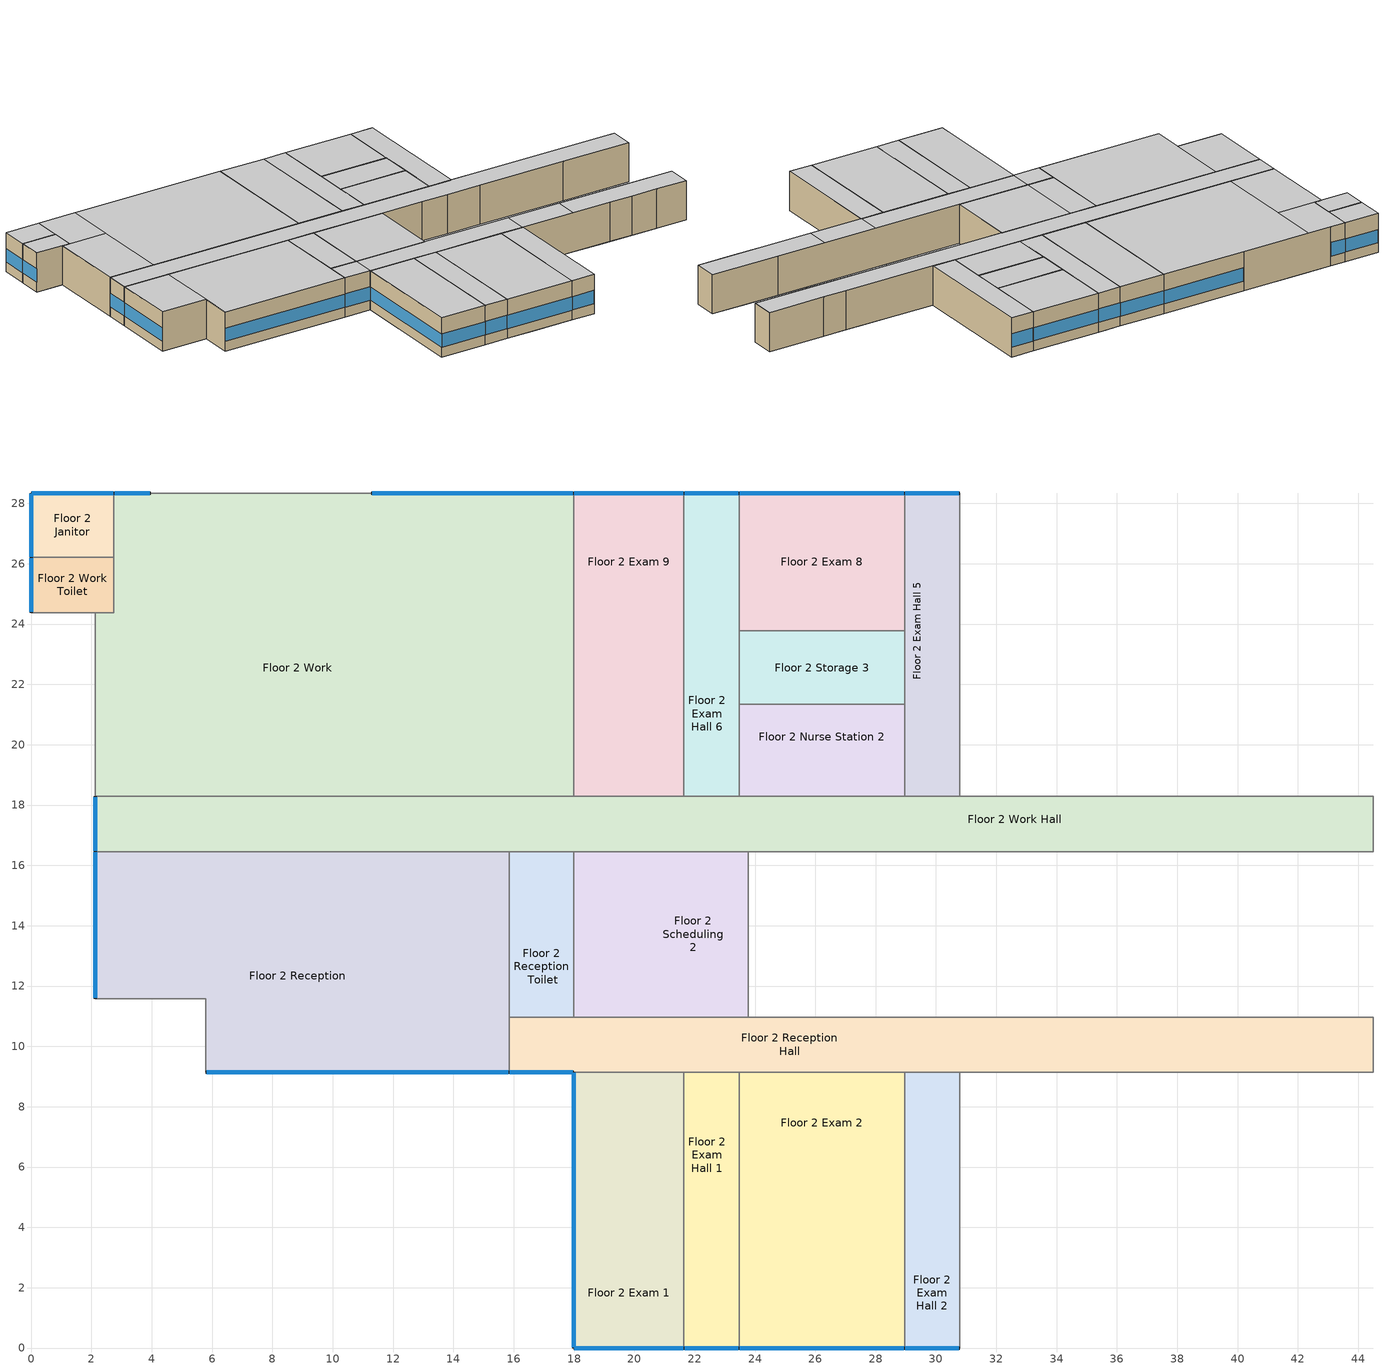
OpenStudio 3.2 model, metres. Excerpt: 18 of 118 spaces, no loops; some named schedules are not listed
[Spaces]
Floor 2 Exam Hall 5
 floor to Floor 1 Locker Room: 29.87,28.35 29.87,19.2 28.96,19.2 28.96,28.35 z3.05
 floor to Floor 1 Locker Room Hall: 30.78,19.2 30.78,18.29 28.96,18.29 28.96,19.2 z3.05
 floor to Floor 1 Lounge: 30.78,28.35 30.78,19.2 29.87,19.2 29.87,28.35 z3.05
 wall outside: 30.78,28.35 28.96,28.35 z3.05:6.1
 wall to Floor 2 Work Hall: 28.96,18.29 30.78,18.29 z3.05:6.1
 wall to Floor 2 Storage 3: 28.96,23.77 28.96,21.34 z3.05:6.1
 wall to Floor 2 Exam 7: 30.78,18.29 30.78,28.35 z3.05:6.1
 wall to Floor 2 Exam 8: 28.96,28.35 28.96,23.77 z3.05:6.1
 wall to Floor 2 Nurse Station 2: 28.96,21.34 28.96,18.29 z3.05:6.1
 window (BTAP-Ext-FixedWindow:U=0.190 SHGC=0.600): 30.76,28.35 28.98,28.35 z3.81:4.85
 ceiling to Floor 3 Office: 30.78,18.29 30.78,28.35 28.96,28.35 28.96,18.29 z6.1
Floor 2 Janitor
 floor to Floor 1 Elevator Pump Room: 2.74,28.35 2.74,26.21 0,26.21 0,28.35 z3.05
 wall outside: 2.74,28.35 0,28.35 0,26.21 z3.05:6.1
 wall to Floor 2 Work: 2.74,26.21 2.74,28.35 z3.05:6.1
 wall to Floor 2 Work Toilet: 0,26.21 2.74,26.21 z3.05:6.1
 window (BTAP-Ext-FixedWindow:U=0.190 SHGC=0.600): 2.72,28.35 0.03,28.35 z3.81:4.84; 0,28.32 0,26.24 z3.81:4.85
 ceiling to Floor 3 Janitor: 2.74,26.21 2.74,28.35 0,28.35 0,26.21 z6.1
Floor 2 Work Hall
 floor to Floor 1 Nourishment: 29.26,16.76 29.26,16.46 27.13,16.46 27.13,16.76 z3.05
 floor to Floor 1 Sterile Hall: 44.5,18.29 44.5,16.46 42.06,16.46 42.06,18.29 z3.05
 floor to Floor 1 Locker Room Hall: 42.06,18.29 42.06,16.76 23.16,16.76 23.16,18.29 z3.05
 floor to Floor 1 Lobby Hall: 11.89,18.29 11.89,16.46 5.79,16.46 5.79,18.29 z3.05
 floor to Floor 1 Pre-Op Hall: 23.16,18.29 23.16,16.46 20.73,16.46 20.73,18.29 z3.05
 floor to Floor 1 Nurse Janitor: 32,16.76 32,16.46 29.26,16.46 29.26,16.76 z3.05
 floor to Floor 1 Lobby: 5.79,18.29 5.79,16.46 2.13,16.46 2.13,18.29 z3.05
 floor to Floor 1 Pre-Op Room 2: 27.13,16.76 27.13,16.46 23.16,16.46 23.16,16.76 z3.05
 floor to Floor 1 Office: 20.73,18.29 20.73,16.76 14.33,16.76 14.33,18.29 z3.05
 floor to Floor 1 Sterile Storage: 42.06,16.76 42.06,16.46 32,16.46 32,16.76 z3.05
 floor to Floor 1 Reception: 14.33,18.29 14.33,16.76 15.85,16.76 15.85,16.46 11.89,16.46 11.89,18.29 z3.05
 floor to Floor 1 Reception Hall: 20.73,16.76 20.73,16.46 15.85,16.46 15.85,16.76 z3.05
 wall outside: 2.13,18.29 2.13,16.46 z3.05:6.1
 wall to Floor 2 Work: 17.98,18.29 2.13,18.29 z3.05:6.1
 wall to Floor 2 Exam Hall 4: 39.93,18.29 38.1,18.29 z3.05:6.1
 wall to Floor 2 Nurse Station 1: 44.5,18.29 39.93,18.29 z3.05:6.1
 wall to Floor 2 Exam 7: 38.1,18.29 30.78,18.29 z3.05:6.1
 wall to Floor 2 Reception Toilet: 15.85,16.46 17.98,16.46 z3.05:6.1
 wall to Floor 2 Exam Hall 6: 23.47,18.29 21.64,18.29 z3.05:6.1
 wall to Floor 2 Scheduling 1: 39.01,16.46 44.5,16.46 z3.05:6.1
 wall to Floor 2 Reception: 2.13,16.46 15.85,16.46 z3.05:6.1
 wall to Floor 2 Exam 9: 21.64,18.29 17.98,18.29 z3.05:6.1
 wall to Floor 2 Office Hall: 44.5,16.46 44.5,18.29 z3.05:6.1
 wall to Floor 2 Nurse Station 2: 28.96,18.29 23.47,18.29 z3.05:6.1
 wall to Floor 2 Scheduling 2: 17.98,16.46 23.77,16.46 z3.05:6.1
 wall to Floor 2 X-Ray: 23.77,16.46 27.13,16.46 29.26,16.46 32,16.46 39.01,16.46 z3.05:6.1
 window (BTAP-Ext-FixedWindow:U=0.190 SHGC=0.600): 2.13,18.26 2.13,16.48 z3.81:4.85
 ceiling to Floor 3 Office Hall: 44.5,16.46 44.5,18.29 2.13,18.29 2.13,16.46 z6.1
Floor 2 Reception Toilet
 floor to Floor 1 Scheduling: 17.98,14.33 17.98,10.97 15.85,10.97 15.85,14.33 z3.05
 floor to Floor 1 Reception Hall: 17.98,16.46 17.98,14.33 15.85,14.33 15.85,16.46 z3.05
 wall to Floor 2 Reception: 15.85,16.46 15.85,10.97 z3.05:6.1
 wall to Floor 2 Reception Hall: 15.85,10.97 17.98,10.97 z3.05:6.1
 wall to Floor 2 Scheduling 2: 17.98,10.97 17.98,16.46 z3.05:6.1
 ceiling to Floor 3 Undeveloped 2: 17.98,10.97 17.98,16.46 15.85,16.46 15.85,10.97 z6.1
Floor 2 Exam 9
 floor to Floor 1 Office: 20.73,23.77 20.73,18.29 17.98,18.29 17.98,23.77 z3.05
 floor to Floor 1 Pre-Op Hall: 21.64,23.77 21.64,18.29 20.73,18.29 20.73,23.77 z3.05
 floor to Floor 1 Procedure Room: 21.64,28.35 21.64,23.77 17.98,23.77 17.98,28.35 z3.05
 wall outside: 21.64,28.35 17.98,28.35 z3.05:6.1
 wall to Floor 2 Exam Hall 6: 21.64,18.29 21.64,28.35 z3.05:6.1
 wall to Floor 2 Work: 17.98,28.35 17.98,18.29 z3.05:6.1
 window (BTAP-Ext-FixedWindow:U=0.190 SHGC=0.600): 21.62,28.35 18.01,28.35 z3.81:4.84
 ceiling to Floor 3 Office: 21.64,18.29 21.64,28.35 17.98,28.35 17.98,18.29 z6.1
Floor 2 Scheduling 2
 floor to Floor 1 Pre-Op Room 1: 20.73,14.33 20.73,10.97 17.98,10.97 17.98,14.33 z3.05
 floor to Floor 1 Reception Hall: 20.73,16.46 20.73,14.33 17.98,14.33 17.98,16.46 z3.05
 floor to Floor 1 Pre-Op Hall: 23.16,16.46 23.16,10.97 20.73,10.97 20.73,16.46 z3.05
 floor to Floor 1 Pre-Op Room 2: 23.77,16.46 23.77,10.97 23.16,10.97 23.16,16.46 z3.05
 wall to Floor 2 Reception Hall: 17.98,10.97 23.77,10.97 z3.05:6.1
 wall to Floor 2 X-Ray: 23.77,10.97 23.77,16.46 z3.05:6.1
 ceiling to Floor 3 Undeveloped 1: 23.77,10.97 23.77,16.46 17.98,16.46 17.98,10.97 z6.1
Floor 2 Exam Hall 1
 floor to Floor 1 Nurse Station: 23.47,8.84 23.47,6.1 23.16,6.1 23.16,8.84 z3.05
 floor to Floor 1 Nurse Hall: 23.47,6.1 23.47,3.66 23.16,3.66 23.16,6.1 z3.05
 floor to Floor 1 Pre-Op Hall: 23.16,9.14 23.16,3.66 21.64,3.66 21.64,9.14 z3.05
 floor to Floor 1 Pre-Op Room 2: 23.47,9.14 23.47,8.84 23.16,8.84 23.16,9.14 z3.05
 floor to Floor 1 Step Down: 23.47,3.66 23.47,0 21.64,0 21.64,3.66 z3.05
 wall outside: 21.64,0 23.47,0 z3.05:6.1
 wall to Floor 2 Exam 1: 21.64,9.14 21.64,0 z3.05:6.1
 wall to Floor 2 Reception Hall: 23.47,9.14 21.64,9.14 z3.05:6.1
 wall to Floor 2 Exam 2: 23.47,0 23.47,9.14 z3.05:6.1
 window (BTAP-Ext-FixedWindow:U=0.190 SHGC=0.600): 21.67,0 23.44,0 z3.81:4.85
 ceiling to Floor 3 Undeveloped 1: 23.47,0 23.47,9.14 21.64,9.14 21.64,0 z6.1
Floor 2 Exam Hall 6
 floor to Floor 1 Procedure Room: 23.16,28.35 23.16,23.77 21.64,23.77 21.64,28.35 z3.05
 floor to Floor 1 Locker Room Hall: 23.47,19.2 23.47,18.29 23.16,18.29 23.16,19.2 z3.05
 floor to Floor 1 Locker Room: 23.47,28.35 23.47,19.2 23.16,19.2 23.16,28.35 z3.05
 floor to Floor 1 Pre-Op Hall: 23.16,23.77 23.16,18.29 21.64,18.29 21.64,23.77 z3.05
 wall outside: 23.47,28.35 21.64,28.35 z3.05:6.1
 wall to Floor 2 Exam 8: 23.47,23.77 23.47,28.35 z3.05:6.1
 wall to Floor 2 Storage 3: 23.47,21.34 23.47,23.77 z3.05:6.1
 wall to Floor 2 Nurse Station 2: 23.47,18.29 23.47,21.34 z3.05:6.1
 window (BTAP-Ext-FixedWindow:U=0.190 SHGC=0.600): 23.44,28.35 21.67,28.35 z3.81:4.85
 ceiling to Floor 3 Office: 23.47,18.29 23.47,28.35 21.64,28.35 21.64,18.29 z6.1
Floor 2 Exam 1
 floor to Floor 1 Pre-Op Room 1: 20.73,9.14 20.73,7.92 17.98,7.92 17.98,9.14 z3.05
 floor to Floor 1 Vestibule: 20.73,7.92 20.73,5.49 17.98,5.49 17.98,7.92 z3.05
 floor to Floor 1 Pre-Op Hall: 21.64,9.14 21.64,3.66 20.73,3.66 20.73,9.14 z3.05
 floor to Floor 1 Step Down: 21.64,3.66 21.64,0 17.98,0 17.98,3.66 z3.05
 floor to Floor 1 Pre-Op Toilet: 20.73,5.49 20.73,3.66 17.98,3.66 17.98,5.49 z3.05
 wall outside: 17.98,9.14 17.98,0 21.64,0 z3.05:6.1
 wall to Floor 2 Reception Hall: 21.64,9.14 17.98,9.14 z3.05:6.1
 window (BTAP-Ext-FixedWindow:U=0.190 SHGC=0.600): 17.98,9.12 17.98,0.03 z3.81:4.83; 18.01,0 21.62,0 z3.81:4.84
 ceiling to Floor 3 Undeveloped 1: 21.64,0 21.64,9.14 17.98,9.14 17.98,0 z6.1
Floor 2 Work Toilet
 floor to Floor 1 Lobby Toilet: 2.74,26.21 2.74,24.38 0,24.38 0,26.21 z3.05
 wall outside: 0,26.21 0,24.38 z3.05:6.1
 wall to NW Elevator: 0,24.38 2.13,24.38 z3.05:6.1
 wall to Floor 2 Work: 2.13,24.38 2.74,24.38 2.74,26.21 z3.05:6.1
 window (BTAP-Ext-FixedWindow:U=0.190 SHGC=0.600): 0,26.19 0,24.41 z3.81:4.85
 ceiling to Floor 3 Office Toilet: 2.74,24.38 2.74,26.21 0,26.21 0,24.38 z6.1
Floor 2 Reception
 floor to Floor 1 Reception: 15.85,16.46 15.85,9.14 11.89,9.14 11.89,16.46 z3.05
 floor to Floor 1 Lobby Hall: 11.89,16.46 11.89,15.54 5.79,15.54 5.79,16.46 z3.05
 floor to Floor 1 Lobby: 5.79,16.46 5.79,11.58 2.13,11.58 2.13,16.46 z3.05
 floor to Floor 1 Cafe: 11.89,15.54 11.89,9.14 5.79,9.14 5.79,15.54 z3.05
 wall outside: 5.79,9.14 15.85,9.14 / 2.13,16.46 2.13,11.58 z3.05:6.1
 wall to Floor 2 Reception Hall: 15.85,9.14 15.85,10.97 z3.05:6.1
 wall to SW Stair: 2.13,11.58 5.79,11.58 5.79,9.14 z3.05:6.1
 window (BTAP-Ext-FixedWindow:U=0.190 SHGC=0.600): 5.82,9.14 15.82,9.14 z3.81:4.83; 2.13,16.43 2.13,11.61 z3.81:4.84
 ceiling to Floor 3 Undeveloped 2: 5.79,11.58 5.79,16.46 2.13,16.46 2.13,11.58 z6.1; 15.85,9.14 15.85,16.46 5.79,16.46 5.79,9.14 z6.1
Floor 2 Reception Hall
 floor to Floor 1 Soil: 37.49,10.97 37.49,9.14 34.75,9.14 34.75,10.97 z3.05
 floor to Floor 1 Pre-Op Room 1: 20.73,10.97 20.73,9.14 17.98,9.14 17.98,10.97 z3.05
 floor to Floor 1 Dictation: 34.75,10.97 34.75,9.14 32,9.14 32,10.97 z3.05
 floor to Floor 1 Soil Work: 42.06,9.75 42.06,9.14 37.49,9.14 37.49,9.75 z3.05
 floor to Floor 1 Pre-Op Hall: 23.16,10.97 23.16,9.14 20.73,9.14 20.73,10.97 z3.05
 floor to Floor 1 Nourishment: 29.26,10.97 29.26,9.14 27.13,9.14 27.13,10.97 z3.05
 floor to Floor 1 Sterile Hall: 44.5,10.97 44.5,9.14 42.06,9.14 42.06,10.97 z3.05
 floor to Floor 1 Pre-Op Room 2: 27.13,10.97 27.13,9.14 23.16,9.14 23.16,10.97 z3.05
 floor to Floor 1 Clean: 32,10.97 32,9.14 29.26,9.14 29.26,10.97 z3.05
 floor to Floor 1 Scheduling: 17.98,10.97 17.98,9.14 15.85,9.14 15.85,10.97 z3.05
 floor to Floor 1 Clean Work: 42.06,10.97 42.06,9.75 37.49,9.75 37.49,10.97 z3.05
 wall outside: 15.85,9.14 17.98,9.14 z3.05:6.1
 wall to Floor 2 Exam 3: 30.78,9.14 38.1,9.14 z3.05:6.1
 wall to Floor 2 Exam Hall 3: 38.1,9.14 39.93,9.14 z3.05:6.1
 wall to Floor 2 Lounge: 42.06,9.14 44.5,9.14 z3.05:6.1
 wall to Floor 2 Scheduling 1: 44.5,10.97 39.01,10.97 z3.05:6.1
 wall to Floor 2 Exam Hall 2: 28.96,9.14 30.78,9.14 z3.05:6.1
 wall to Floor 2 Dictation: 39.93,9.14 42.06,9.14 z3.05:6.1
 wall to Floor 2 Office Hall: 44.5,9.14 44.5,10.97 z3.05:6.1
 wall to Floor 2 Exam 2: 23.47,9.14 28.96,9.14 z3.05:6.1
 wall to Floor 2 X-Ray: 39.01,10.97 23.77,10.97 z3.05:6.1
 window (BTAP-Ext-FixedWindow:U=0.190 SHGC=0.600): 15.88,9.14 17.96,9.14 z3.81:4.85
 ceiling to Floor 3 Physical Therapy 2: 44.5,9.14 44.5,10.97 35.05,10.97 35.05,9.14 z6.1
 ceiling to Floor 3 Treatment: 35.05,9.14 35.05,10.97 30.78,10.97 30.78,9.14 z6.1
 ceiling to Floor 3 Undeveloped 2: 17.98,9.14 17.98,10.97 15.85,10.97 15.85,9.14 z6.1
 ceiling to Floor 3 Undeveloped 1: 30.78,9.14 30.78,10.97 17.98,10.97 17.98,9.14 z6.1
Floor 2 Work
 floor to Floor 1 MRI Toilet: 17.37,28.35 17.37,25.6 15.54,25.6 15.54,28.35 z3.05
 floor to Floor 1 Office: 17.98,23.77 17.98,18.29 14.33,18.29 14.33,23.77 z3.05
 floor to Floor 1 Procedure Room: 17.98,28.35 17.98,23.77 17.37,23.77 17.37,28.35 z3.05
 floor to Floor 1 Lobby Hall: 11.89,19.2 11.89,18.29 5.79,18.29 5.79,19.2 z3.05
 floor to Floor 1 Dressing Room: 15.54,28.35 15.54,26.82 12.8,26.82 12.8,28.35 z3.05
 floor to Floor 1 Elevator Pump Room: 3.96,28.35 3.96,26.21 2.74,26.21 2.74,28.35 z3.05
 floor to Floor 1 Lobby: 6.4,28.35 6.4,25.91 5.79,25.91 5.79,18.29 2.13,18.29 2.13,24.38 2.74,24.38 2.74,26.21 3.96,26.21 3.96,28.35 z3.05
 floor to Floor 1 MRI Room: 11.89,25.91 11.89,19.2 5.79,19.2 5.79,25.91 z3.05
 floor to Floor 1 MRI Control Room: 12.8,28.35 12.8,25.91 6.4,25.91 6.4,28.35 z3.05
 floor to Floor 1 Reception: 14.33,23.77 14.33,18.29 11.89,18.29 11.89,23.77 z3.05
 floor to Floor 1 MRI Hall: 15.54,26.82 15.54,25.6 17.37,25.6 17.37,23.77 11.89,23.77 11.89,25.91 12.8,25.91 12.8,26.82 z3.05
 wall outside: 3.96,28.35 2.74,28.35 / 17.98,28.35 11.28,28.35 z3.05:6.1
 wall to NW Elevator: 2.13,24.38 2.13,18.29 z3.05:6.1
 wall to NW Stair: 11.28,28.35 3.96,28.35 z3.05:6.1
 window (BTAP-Ext-FixedWindow:U=0.190 SHGC=0.600): 17.96,28.35 11.3,28.35 z3.81:4.83; 3.94,28.35 2.77,28.35 z3.81:4.87
 ceiling to Floor 3 Elevator Hall: 5.79,24.38 5.79,28.35 2.74,28.35 2.74,24.38 z6.1; 5.79,18.29 5.79,24.38 2.13,24.38 2.13,18.29 z6.1
 ceiling to Floor 3 Office: 17.98,18.29 17.98,28.35 5.79,28.35 5.79,18.29 z6.1
Floor 2 Exam Hall 2
 floor to Floor 1 Nurse Hall: 30.78,6.1 30.78,3.66 28.96,3.66 28.96,6.1 z3.05
 floor to Floor 1 Nourishment: 29.26,9.14 29.26,8.84 28.96,8.84 28.96,9.14 z3.05
 floor to Floor 1 Nurse Station: 30.78,8.84 30.78,6.1 28.96,6.1 28.96,8.84 z3.05
 floor to Floor 1 Clean: 30.78,9.14 30.78,8.84 29.26,8.84 29.26,9.14 z3.05
 floor to Floor 1 Recovery Room: 30.78,3.66 30.78,0 28.96,0 28.96,3.66 z3.05
 wall outside: 28.96,0 30.78,0 z3.05:6.1
 wall to Floor 2 Exam 2: 28.96,9.14 28.96,0 z3.05:6.1
 wall to Floor 2 Exam 3: 30.78,0 30.78,9.14 z3.05:6.1
 window (BTAP-Ext-FixedWindow:U=0.190 SHGC=0.600): 28.98,0 30.76,0 z3.81:4.85
 ceiling to Floor 3 Undeveloped 1: 30.78,0 30.78,9.14 28.96,9.14 28.96,0 z6.1
Floor 2 Exam 8
 floor to Floor 1 Locker Room: 28.96,28.35 28.96,23.77 23.47,23.77 23.47,28.35 z3.05
 wall outside: 28.96,28.35 23.47,28.35 z3.05:6.1
 wall to Floor 2 Storage 3: 23.47,23.77 28.96,23.77 z3.05:6.1
 window (BTAP-Ext-FixedWindow:U=0.190 SHGC=0.600): 28.93,28.35 23.49,28.35 z3.81:4.83
 ceiling to Floor 3 Office: 28.96,23.77 28.96,28.35 23.47,28.35 23.47,23.77 z6.1
Floor 2 Nurse Station 2
 floor to Floor 1 Locker Room: 28.96,21.34 28.96,19.2 23.47,19.2 23.47,21.34 z3.05
 floor to Floor 1 Locker Room Hall: 28.96,19.2 28.96,18.29 23.47,18.29 23.47,19.2 z3.05
 wall to Floor 2 Storage 3: 28.96,21.34 23.47,21.34 z3.05:6.1
 ceiling to Floor 3 Office: 28.96,18.29 28.96,21.34 23.47,21.34 23.47,18.29 z6.1
Floor 2 Exam 2
 floor to Floor 1 Nourishment: 28.96,9.14 28.96,8.84 27.13,8.84 27.13,9.14 z3.05
 floor to Floor 1 Nurse Station: 28.96,8.84 28.96,6.1 23.47,6.1 23.47,8.84 z3.05
 floor to Floor 1 Step Down: 25.6,3.66 25.6,0 23.47,0 23.47,3.66 z3.05
 floor to Floor 1 Pre-Op Room 2: 27.13,9.14 27.13,8.84 23.47,8.84 23.47,9.14 z3.05
 floor to Floor 1 Recovery Room: 28.96,3.66 28.96,0 25.6,0 25.6,3.66 z3.05
 floor to Floor 1 Nurse Hall: 28.96,6.1 28.96,3.66 23.47,3.66 23.47,6.1 z3.05
 wall outside: 23.47,0 28.96,0 z3.05:6.1
 window (BTAP-Ext-FixedWindow:U=0.190 SHGC=0.600): 23.5,0 28.93,0 z3.81:4.83
 ceiling to Floor 3 Undeveloped 1: 28.96,0 28.96,9.14 23.47,9.14 23.47,0 z6.1
Floor 2 Storage 3
 floor to Floor 1 Locker Room: 28.96,23.77 28.96,21.34 23.47,21.34 23.47,23.77 z3.05
 ceiling to Floor 3 Office: 28.96,21.34 28.96,23.77 23.47,23.77 23.47,21.34 z6.1
[Site]
Calgary Intl AP_AB_CAN: Latitude {deg}=51.114; Longitude {deg}=-114.02; Time Zone {hr}=-7; Elevation {m}=1084.1; Terrain=City
[Building]
Outpatient: North Axis {deg}=0; Default Construction Set=BTAP-Mass at hdd = 5000.0; Standards Number of Stories=3; Standards Number of Above Ground Stories=3; Standards Template=NECB2017; Standards Building Type=Outpatient
[Site:WaterMainsTemperature]
Calculation Method=Correlation; Annual Average Outdoor Air Temperature {C}=5; Maximum Difference In Monthly Average Outdoor Air Temperatures {deltaC}=23.3
[Site:GroundTemperature:BuildingSurface]
19.527, 19.502, 19.536, 19.598, 20.002, 21.64, 22.225, 22.375, 21.449, 20.121, 19.802, 19.633
[SizingPeriod:DesignDay] Barometric Pressure {Pa}=88961; Sky Clearness=0; Rain Indicator=0; Snow Indicator=0; Day of Month=21; Daylight Saving Time Indicator=0; Humidity Indicating Type=Wetbulb; Dry-Bulb Temperature Range Modifier Type=DefaultMultipliers
Name | Maximum Dry-Bulb Temperature {C} | Daily Dry-Bulb Temperature Range {deltaC} | Humidity Indicating Conditions at Maximum Dry-Bulb | Wind Speed {m/s} | Wind Direction {deg} | Month | Day Type | Solar Model Indicator | ASHRAE Taub | ASHRAE Taud
Calgary Intl AP Ann Clg .4% Condns DB=>MWB | 28.5 | 12.1 | 16.1 | 4.5 | 160 | 7 | SummerDesignDay | ASHRAETau | 0.339 | 2.421
Calgary Intl AP Ann Htg 99.6% Condns DB | -28.5 | 0 | -28.5 | 2.9 | 200 | 1 | WinterDesignDay | ASHRAEClearSky
[Material:NoMass] Roughness=Smooth; Thermal Absorptance=0.9; Solar Absorptance=0.7
Name | Thermal Resistance {m2-K/W} | Visible Absorptance
Typical Carpet Pad; Typical Carpet Pad 1 | 0.21648 | 0.8
Typical Insulation 1 | 5.91238 | 0.7
Typical Insulation 2 | 4.49096 | 0.7
Typical Insulation 3 | 7.24636 | 0.7
Typical Carpet Pad 2 | 1.25503 | 0.8
Typical Carpet Pad 3; Typical Carpet Pad 4 | 3.45515 | 0.8
Typical Insulation 4 | 0.526298 | 0.7
Typical Insulation 5 | 0.526316 | 0.7
[Material]
Name | Roughness | Thickness {m} | Conductivity {W/m-K} | Density {kg/m3} | Specific Heat {J/kg-K} | Thermal Absorptance | Solar Absorptance | Visible Absorptance
G05 25mm wood | MediumSmooth | 0.0254 | 0.15 | 608 | 1630 | 0.9 | 0.5 | 0.5
100mm Normalweight concrete floor 1 | MediumSmooth | 0.1016 | 2.31 | 2322 | 832
G01 13mm gypsum board 1 | Smooth | 0.0127 | 0.16 | 800 | 1090 | 0.9 | 0.7 | 0.5
4 in. Normalweight Concrete Floor 1 | MediumRough | 0.1016 | 2.31 | 2322 | 832 | 0.9 | 0.7 | 0.7
1IN Stucco 1 | Smooth | 0.0253 | 0.6918 | 1858 | 837 | 0.9 | 0.7 | 0.92
8IN CONCRETE HW RefBldg 1 | Rough | 0.2032 | 1.311 | 2240 | 836.8 | 0.9 | 0.7 | 0.7
1/2IN Gypsum 1 | Smooth | 0.0127 | 0.16 | 784.9 | 830 | 0.9 | 0.4 | 0.4
Metal Roof Surface 1; F08 Metal surface 1 | Smooth | 0.0008 | 45.28 | 7824 | 500 | 0.9 | 0.7 | 0.7
6 in. Normalweight Concrete Floor 1; 6 in. Normalweight Concrete Floor 2; 6 in. Normalweight Concrete Floor 3 | MediumRough | 0.1524 | 2.31 | 2322 | 832 | 0.9 | 0.7 | 0.7
[Construction]
BTAP-Int-Partition; BTAP-Int-Door: G05 25mm wood
BTAP-Int-Floor: 100mm Normalweight concrete floor 1, Typical Carpet Pad
BTAP-Int-Wall: G01 13mm gypsum board 1, G01 13mm gypsum board 1
BTAP-Int-Ceiling: Typical Carpet Pad, 100mm Normalweight concrete floor 1
BTAP-Int-Window: SimpleGlazing
BTAP-Ext-Floor-Mass:U-0.162: Typical Insulation 1, 4 in. Normalweight Concrete Floor 1, Typical Carpet Pad 1
BTAP-Ext-Wall-Mass:U-0.21: 1IN Stucco 1, 8IN CONCRETE HW RefBldg 1, Typical Insulation 2, 1/2IN Gypsum 1
BTAP-Ext-Roof-Metal:U-0.138: Metal Roof Surface 1, Typical Insulation 3
BTAP-Grnd-Floor-Mass:U-0.757: 6 in. Normalweight Concrete Floor 1, Typical Carpet Pad 2
BTAP-Grnd-Wall-Mass:U-0.284: 6 in. Normalweight Concrete Floor 2, Typical Carpet Pad 3
BTAP-Grnd-Roof-Mass:U-0.284: 6 in. Normalweight Concrete Floor 3, Typical Carpet Pad 4
BTAP-Ext-FixedWindow:U=0.190 SHGC=0.600; BTAP-Ext-GlassDoors:U=0.190 SHGC=0.600; BTAP-Ext-Skylights:U=0.190 SHGC=0.600; BTAP-Ext-DaylightDomes:U=0.190 SHGC=0.600; BTAP-Ext-DaylightDiffuser:U=0.190 SHGC=0.600: SimpleGlazing:U=0.190 SHGC=0.600
BTAP-Ext-Door:U-1.9: F08 Metal surface 1, Typical Insulation 4
BTAP-Ext-OverHeadDoor:U-1.9: Typical Insulation 5
[DefaultConstructionSet]
BTAP-Mass at hdd = 5000.0: Default Exterior Surface Constructions=BTAP-Mass at hdd = 5000.0; Default Interior Surface Constructions=Default Surface Constructions 2; Default Ground Contact Surface Constructions=BTAP-Mass at hdd = 5000.0 1; Default Exterior SubSurface Constructions=BTAP-Mass at hdd = 5000.0; Default Interior SubSurface Constructions=Default Sub Surface Constructions 2; Interior Partition Construction=BTAP-Int-Partition
[DefaultSurfaceConstructions]
Name | Floor Construction | Wall Construction | Roof Ceiling Construction
Default Surface Constructions 2 | BTAP-Int-Floor | BTAP-Int-Wall | BTAP-Int-Ceiling
BTAP-Mass at hdd = 5000.0 | BTAP-Ext-Floor-Mass:U-0.162 | BTAP-Ext-Wall-Mass:U-0.21 | BTAP-Ext-Roof-Metal:U-0.138
BTAP-Mass at hdd = 5000.0 1 | BTAP-Grnd-Floor-Mass:U-0.757 | BTAP-Grnd-Wall-Mass:U-0.284 | BTAP-Grnd-Roof-Mass:U-0.284
[DefaultSubSurfaceConstructions]
Name | Fixed Window Construction | Operable Window Construction | Door Construction | Glass Door Construction | Overhead Door Construction | Skylight Construction | Tubular Daylight Dome Construction | Tubular Daylight Diffuser Construction
Default Sub Surface Constructions 2 | BTAP-Int-Window | BTAP-Int-Window | BTAP-Int-Door
BTAP-Mass at hdd = 5000.0 | BTAP-Ext-FixedWindow:U=0.190 SHGC=0.600 | BTAP-Ext-FixedWindow:U=0.190 SHGC=0.600 | BTAP-Ext-Door:U-1.9 | BTAP-Ext-GlassDoors:U=0.190 SHGC=0.600 | BTAP-Ext-OverHeadDoor:U-1.9 | BTAP-Ext-Skylights:U=0.190 SHGC=0.600 | BTAP-Ext-DaylightDomes:U=0.190 SHGC=0.600 | BTAP-Ext-DaylightDiffuser:U=0.190 SHGC=0.600
[WindowMaterial:SimpleGlazingSystem] Solar Heat Gain Coefficient=0.6; Visible Transmittance=0.21
Name | U-Factor {W/m2-K}
SimpleGlazing | 2.2
SimpleGlazing:U=0.190 SHGC=0.600 | 1.9
[Space] Building Story=Building Story 2; Part of Total Floor Area=Yes
Name | Space Type | Thermal Zone
Floor 2 Reception | Space Function Conference/Meeting/Multi-purpose room | ALL_ST=Conference/Meeting/Multi-purpose room_FL=Building Story 2_SCH=C 1
Floor 2 Exam Hall 5 | Space Function Corridor/Transition area - hospital-sch-A | WILD_ST=Corridor/Transition area - hospital-sch-H_FL=Building Story 2_SCH=A 3
Floor 2 Reception Toilet | Space Function Washroom - other-sch-A | WET_ST=Washroom - other-sch-H_FL=Building Story 2_SCHA
Floor 2 Nurse Station 2 | Space Function Health care facility nurses station | ALL_ST=Health care facility nurses station_FL=Building Story 2_SCH=H
Floor 2 Janitor | Space Function Storage room < 5 m2-sch-A 1 | ALL_ST=Storage room < 5 m2-sch-A_FL=Building Story 2_SCH=A 3
Floor 2 Work Hall | Space Function Corridor/Transition area - hospital-sch-A | WILD_ST=Corridor/Transition area - hospital-sch-H_FL=Building Story 2_SCH=A
Floor 2 Exam Hall 2 | Space Function Corridor/Transition area - hospital-sch-A | WILD_ST=Corridor/Transition area - hospital-sch-H_FL=Building Story 2_SCH=A 4
Floor 2 Exam 8 | Space Function Health care facility exam/treatment room | ALL_ST=Health care facility exam/treatment room_FL=Building Story 2_SCH=C 6
Floor 2 Exam 9 | Space Function Health care facility exam/treatment room | ALL_ST=Health care facility exam/treatment room_FL=Building Story 2_SCH=C 7
Floor 2 Scheduling 2 | Space Function Office enclosed <= 25 m2 | ALL_ST=Office enclosed <= 25 m2_FL=Building Story 2_SCH=A 1
Floor 2 Exam Hall 1 | Space Function Corridor/Transition area - hospital-sch-A | WILD_ST=Corridor/Transition area - hospital-sch-H_FL=Building Story 2_SCH=A 6
Floor 2 Exam Hall 6 | Space Function Corridor/Transition area - hospital-sch-A | WILD_ST=Corridor/Transition area - hospital-sch-H_FL=Building Story 2_SCH=A 7
Floor 2 Exam 1 | Space Function Health care facility exam/treatment room | ALL_ST=Health care facility exam/treatment room_FL=Building Story 2_SCH=C 4
Floor 2 Work Toilet | Space Function Washroom - other-sch-A | WET_ST=Washroom - other-sch-H_FL=Building Story 2_SCHA 2
Floor 2 Storage 3 | Space Function Storage room < 5 m2-sch-A 1 | ALL_ST=Storage room < 5 m2-sch-A_FL=Building Story 2_SCH=A 1
Floor 2 Reception Hall | Space Function Corridor/Transition area - hospital-sch-A | WILD_ST=Corridor/Transition area - hospital-sch-H_FL=Building Story 2_SCH=A 8
Floor 2 Work | Space Function Office enclosed <= 25 m2 | ALL_ST=Office enclosed <= 25 m2_FL=Building Story 2_SCH=A
Floor 2 Exam 2 | Space Function Health care facility exam/treatment room | ALL_ST=Health care facility exam/treatment room_FL=Building Story 2_SCH=C 2
[BuildingStory]
Building Story 2: Nominal Z Coordinate {m}=3.048
[SpaceType] Standards Building Type=Space Function
Name | Default Schedule Set | Design Specification Outdoor Air Object | Standards Space Type
Space Function Health care facility exam/treatment room | Space Function Health care facility exam/treatment room Schedule Set | Space Function Health care facility exam/treatment room Ventilation | Health care facility exam/treatment room
Space Function Health care facility nurses station | Space Function Health care facility nurses station Schedule Set | Space Function Health care facility nurses station Ventilation | Health care facility nurses station
Space Function Office enclosed <= 25 m2 | Space Function Office enclosed <= 25 m2 Schedule Set | Space Function Office enclosed <= 25 m2 Ventilation | Office enclosed <= 25 m2
Space Function Storage room < 5 m2-sch-A 1 | Space Function Storage room < 5 m2-sch-A 1 Schedule Set | Space Function Storage room < 5 m2-sch-A 1 Ventilation | Storage room < 5 m2-sch-A
Space Function Conference/Meeting/Multi-purpose room | Space Function Conference/Meeting/Multi-purpose room Schedule Set | Space Function Conference/Meeting/Multi-purpose room Ventilation | Conference/Meeting/Multi-purpose room
Space Function Washroom - other-sch-A | Space Function Washroom - other-sch-A Schedule Set | Space Function Washroom - other-sch-A Ventilation | Washroom - other-sch-A
Space Function Corridor/Transition area - hospital-sch-A | Space Function Corridor/Transition area - hospital-sch-A Schedule Set | Space Function Corridor/Transition area - hospital-sch-A Ventilation | Corridor/Transition area - hospital-sch-A
[People:Definition] Number of People Calculation Method=People/Area; Fraction Radiant=0.3
Name | People per Space Floor Area {person/m2}
Space Function Conference/Meeting/Multi-purpose room People Definition | 0.200073
Space Function Health care facility exam/treatment room People Definition; Space Function Health care facility nurses station People Definition; Space Function Office enclosed <= 25 m2 People Definition | 0.0500182
Space Function Storage room < 5 m2-sch-A 1 People Definition; Space Function Corridor/Transition area - hospital-sch-A People Definition | 0.0100036
Space Function Washroom - other-sch-A People Definition | 0.0333454
[People] Work Efficiency Schedule=Work Efficiency Schedule; Clothing Insulation Schedule=Clothing Schedule; Air Velocity Schedule=Air Velocity Schedule; Multiplier=1
Name | People Definition | Space or SpaceType
Space Function Conference/Meeting/Multi-purpose room People | Space Function Conference/Meeting/Multi-purpose room People Definition | Space Function Conference/Meeting/Multi-purpose room
Space Function Health care facility exam/treatment room People | Space Function Health care facility exam/treatment room People Definition | Space Function Health care facility exam/treatment room
Space Function Health care facility nurses station People | Space Function Health care facility nurses station People Definition | Space Function Health care facility nurses station
Space Function Office enclosed <= 25 m2 People | Space Function Office enclosed <= 25 m2 People Definition | Space Function Office enclosed <= 25 m2
Space Function Storage room < 5 m2-sch-A 1 People | Space Function Storage room < 5 m2-sch-A 1 People Definition | Space Function Storage room < 5 m2-sch-A 1
Space Function Washroom - other-sch-A People | Space Function Washroom - other-sch-A People Definition | Space Function Washroom - other-sch-A
Space Function Corridor/Transition area - hospital-sch-A People | Space Function Corridor/Transition area - hospital-sch-A People Definition | Space Function Corridor/Transition area - hospital-sch-A
[Lights:Definition] Design Level Calculation Method=Watts/Area; Fraction Radiant=0.5; Fraction Visible=0.2
Name | Watts per Space Floor Area {W/m2}
Space Function Conference/Meeting/Multi-purpose room Lights Definition | 11.4999
Space Function Health care facility exam/treatment room Lights Definition | 18.0998
Space Function Health care facility nurses station Lights Definition | 8.69993
Space Function Office enclosed <= 25 m2 Lights Definition | 9.99992
Space Function Storage room < 5 m2-sch-A 1 Lights Definition | 10.3999
Space Function Washroom - other-sch-A Lights Definition | 9.09993
Space Function Corridor/Transition area - hospital-sch-A Lights Definition | 9.89991
[Lights] Fraction Replaceable=1
Name | Lights Definition | Space or SpaceType
Space Function Conference/Meeting/Multi-purpose room Lights | Space Function Conference/Meeting/Multi-purpose room Lights Definition | Space Function Conference/Meeting/Multi-purpose room
Space Function Health care facility exam/treatment room Lights | Space Function Health care facility exam/treatment room Lights Definition | Space Function Health care facility exam/treatment room
Space Function Health care facility nurses station Lights | Space Function Health care facility nurses station Lights Definition | Space Function Health care facility nurses station
Space Function Office enclosed <= 25 m2 Lights | Space Function Office enclosed <= 25 m2 Lights Definition | Space Function Office enclosed <= 25 m2
Space Function Storage room < 5 m2-sch-A 1 Lights | Space Function Storage room < 5 m2-sch-A 1 Lights Definition | Space Function Storage room < 5 m2-sch-A 1
Space Function Washroom - other-sch-A Lights | Space Function Washroom - other-sch-A Lights Definition | Space Function Washroom - other-sch-A
Space Function Corridor/Transition area - hospital-sch-A Lights | Space Function Corridor/Transition area - hospital-sch-A Lights Definition | Space Function Corridor/Transition area - hospital-sch-A
[ElectricEquipment:Definition] Design Level Calculation Method=Watts/Area; Fraction Radiant=0.5
Name | Watts per Space Floor Area {W/m2}
Space Function Conference/Meeting/Multi-purpose room Elec Equip Definition; Space Function Storage room < 5 m2-sch-A 1 Elec Equip Definition; Space Function Washroom - other-sch-A Elec Equip Definition | 1.00036
Space Function Health care facility exam/treatment room Elec Equip Definition | 10.0036
Space Function Health care facility nurses station Elec Equip Definition | 2.50091
Space Function Office enclosed <= 25 m2 Elec Equip Definition | 7.50273
[ElectricEquipment]
Name | Electric Equipment Definition | Space or SpaceType
Space Function Conference/Meeting/Multi-purpose room Elec Equip | Space Function Conference/Meeting/Multi-purpose room Elec Equip Definition | Space Function Conference/Meeting/Multi-purpose room
Space Function Health care facility exam/treatment room Elec Equip | Space Function Health care facility exam/treatment room Elec Equip Definition | Space Function Health care facility exam/treatment room
Space Function Health care facility nurses station Elec Equip | Space Function Health care facility nurses station Elec Equip Definition | Space Function Health care facility nurses station
Space Function Office enclosed <= 25 m2 Elec Equip | Space Function Office enclosed <= 25 m2 Elec Equip Definition | Space Function Office enclosed <= 25 m2
Space Function Storage room < 5 m2-sch-A 1 Elec Equip | Space Function Storage room < 5 m2-sch-A 1 Elec Equip Definition | Space Function Storage room < 5 m2-sch-A 1
Space Function Washroom - other-sch-A Elec Equip | Space Function Washroom - other-sch-A Elec Equip Definition | Space Function Washroom - other-sch-A
[DesignSpecification:OutdoorAir] Outdoor Air Method=Sum
Name | Outdoor Air Flow per Person {m3/s-person} | Outdoor Air Flow per Floor Area {m3/s-m2}
Space Function Conference/Meeting/Multi-purpose room Ventilation | 0.0190431
Space Function Health care facility exam/treatment room Ventilation | 0.0304689
Space Function Health care facility nurses station Ventilation | 0.0914068
Space Function Office enclosed <= 25 m2 Ventilation | 0.0142188
Space Function Storage room < 5 m2-sch-A 1 Ventilation |  | 0.000762
Space Function Washroom - other-sch-A Ventilation | 0.228517
Space Function Corridor/Transition area - hospital-sch-A Ventilation |  | 0.000254
[DefaultScheduleSet] People Activity Level Schedule=NECB-Activity; Infiltration Schedule=Always On
Name | Number of People Schedule | Lighting Schedule | Electric Equipment Schedule
Space Function Conference/Meeting/Multi-purpose room Schedule Set | NECB-C-Occupancy | NECB-C-Occupancy-NECB-C-Lighting-0.5-0.0-0.67-Light Ruleset | NECB-C-Electric-Equipment
Space Function Health care facility exam/treatment room Schedule Set | NECB-C-Occupancy | NECB-C-Occupancy-NECB-C-Lighting-0.3-0.0-0.67-Light Ruleset | NECB-C-Electric-Equipment
Space Function Health care facility nurses station Schedule Set | NECB-H-Occupancy | NECB-H-Occupancy-NECB-H-Lighting-0.0-0.0-0.67-Light Ruleset | NECB-H-Electric-Equipment
Space Function Office enclosed <= 25 m2 Schedule Set | NECB-A-Occupancy | NECB-A-Occupancy-NECB-A-Lighting-0.3-0.1-0.67-Light Ruleset | NECB-A-Electric-Equipment
Space Function Storage room < 5 m2-sch-A 1 Schedule Set | NECB-A-Occupancy | NECB-A-Occupancy-NECB-A-Lighting-0.6-0.0-0.67-Light Ruleset | NECB-A-Electric-Equipment
Space Function Washroom - other-sch-A Schedule Set | NECB-A-Occupancy | NECB-A-Occupancy-NECB-A-Lighting-0.5-0.0-0.67-Light Ruleset | NECB-A-Electric-Equipment
Space Function Corridor/Transition area - hospital-sch-A Schedule Set | NECB-A-Occupancy | NECB-A-Occupancy-NECB-A-Lighting-0.0-0.0-0.67-Light Ruleset | NECB-A-Electric-Equipment
[ThermostatSetpoint:DualSetpoint]
Name | Heating Setpoint Temperature Schedule | Cooling Setpoint Temperature Schedule
Space Function Washroom - other-sch-A Thermostat 3; Space Function Washroom - other-sch-A Thermostat 8; Space Function Office enclosed <= 25 m2 Thermostat 33; Space Function Storage room < 5 m2-sch-A 1 Thermostat 40; Space Function Office enclosed <= 25 m2 Thermostat 37; Space Function Storage room < 5 m2-sch-A 1 Thermostat 42; Space Function Corridor/Transition area - hospital-sch-A Thermostat 3; Space Function Corridor/Transition area - hospital-sch-A Thermostat 10; Space Function Corridor/Transition area - hospital-sch-A Thermostat 15; Space Function Corridor/Transition area - hospital-sch-A Thermostat 18; Space Function Corridor/Transition area - hospital-sch-A Thermostat 20; Space Function Corridor/Transition area - hospital-sch-A Thermostat 22 | NECB-A-Thermostat Setpoint-Heating | NECB-A-Thermostat Setpoint-Cooling
Space Function Health care facility exam/treatment room Thermostat 24; Space Function Health care facility exam/treatment room Thermostat 26; Space Function Conference/Meeting/Multi-purpose room Thermostat 9; Space Function Health care facility exam/treatment room Thermostat 28; Space Function Health care facility exam/treatment room Thermostat 29 | NECB-C-Thermostat Setpoint-Heating | NECB-C-Thermostat Setpoint-Cooling
Space Function Health care facility nurses station Thermostat 9 | NECB-H-Thermostat Setpoint-Heating | NECB-H-Thermostat Setpoint-Cooling
[SpaceInfiltration:DesignFlowRate] Design Flow Rate Calculation Method=Flow/ExteriorArea
Name | Space or SpaceType | Schedule | Flow per Exterior Surface Area {m3/s-m2} | Constant Term Coefficient | Temperature Term Coefficient | Velocity Term Coefficient | Velocity Squared Term Coefficient
Floor 2 Exam 1 Infiltration | Floor 2 Exam 1 | Always On Discrete | 0.00025 | 0 | 0 | 0.224 | 0
Floor 2 Exam 2 Infiltration | Floor 2 Exam 2 | Always On Discrete | 0.00025 | 0 | 0 | 0.224 | 0
Floor 2 Exam 8 Infiltration | Floor 2 Exam 8 | Always On Discrete | 0.00025 | 0 | 0 | 0.224 | 0
Floor 2 Exam 9 Infiltration | Floor 2 Exam 9 | Always On Discrete | 0.00025 | 0 | 0 | 0.224 | 0
Floor 2 Exam Hall 1 Infiltration | Floor 2 Exam Hall 1 | Always On Discrete | 0.00025 | 0 | 0 | 0.224 | 0
Floor 2 Exam Hall 2 Infiltration | Floor 2 Exam Hall 2 | Always On Discrete | 0.00025 | 0 | 0 | 0.224 | 0
Floor 2 Exam Hall 5 Infiltration | Floor 2 Exam Hall 5 | Always On Discrete | 0.00025 | 0 | 0 | 0.224 | 0
Floor 2 Exam Hall 6 Infiltration | Floor 2 Exam Hall 6 | Always On Discrete | 0.00025 | 0 | 0 | 0.224 | 0
Floor 2 Janitor Infiltration | Floor 2 Janitor | Always On Discrete | 0.00025 | 0 | 0 | 0.224 | 0
Floor 2 Reception Infiltration | Floor 2 Reception | Always On Discrete | 0.00025 | 0 | 0 | 0.224 | 0
Floor 2 Reception Hall Infiltration | Floor 2 Reception Hall | Always On Discrete | 0.00025 | 0 | 0 | 0.224 | 0
Floor 2 Work Infiltration | Floor 2 Work | Always On Discrete | 0.00025 | 0 | 0 | 0.224 | 0
Floor 2 Work Hall Infiltration | Floor 2 Work Hall | Always On Discrete | 0.00025 | 0 | 0 | 0.224 | 0
Floor 2 Work Toilet Infiltration | Floor 2 Work Toilet | Always On Discrete | 0.00025 | 0 | 0 | 0.224 | 0
Space Function Washroom - other-sch-A Infiltration | Space Function Washroom - other-sch-A |  | 0.000250063
Space Function Corridor/Transition area - hospital-sch-A Infiltration | Space Function Corridor/Transition area - hospital-sch-A |  | 0.000250063
[ThermalZone] Use Ideal Air Loads=No
Name | Thermostat
WET_ST=Washroom - other-sch-H_FL=Building Story 2_SCHA | Space Function Washroom - other-sch-A Thermostat 3
WET_ST=Washroom - other-sch-H_FL=Building Story 2_SCHA 2 | Space Function Washroom - other-sch-A Thermostat 8
ALL_ST=Health care facility exam/treatment room_FL=Building Story 2_SCH=C 2 | Space Function Health care facility exam/treatment room Thermostat 24
ALL_ST=Office enclosed <= 25 m2_FL=Building Story 2_SCH=A | Space Function Office enclosed <= 25 m2 Thermostat 33
ALL_ST=Health care facility exam/treatment room_FL=Building Story 2_SCH=C 4 | Space Function Health care facility exam/treatment room Thermostat 26
ALL_ST=Health care facility nurses station_FL=Building Story 2_SCH=H | Space Function Health care facility nurses station Thermostat 9
ALL_ST=Storage room < 5 m2-sch-A_FL=Building Story 2_SCH=A 1 | Space Function Storage room < 5 m2-sch-A 1 Thermostat 40
ALL_ST=Office enclosed <= 25 m2_FL=Building Story 2_SCH=A 1 | Space Function Office enclosed <= 25 m2 Thermostat 37
ALL_ST=Storage room < 5 m2-sch-A_FL=Building Story 2_SCH=A 3 | Space Function Storage room < 5 m2-sch-A 1 Thermostat 42
ALL_ST=Conference/Meeting/Multi-purpose room_FL=Building Story 2_SCH=C 1 | Space Function Conference/Meeting/Multi-purpose room Thermostat 9
ALL_ST=Health care facility exam/treatment room_FL=Building Story 2_SCH=C 6 | Space Function Health care facility exam/treatment room Thermostat 28
ALL_ST=Health care facility exam/treatment room_FL=Building Story 2_SCH=C 7 | Space Function Health care facility exam/treatment room Thermostat 29
WILD_ST=Corridor/Transition area - hospital-sch-H_FL=Building Story 2_SCH=A | Space Function Corridor/Transition area - hospital-sch-A Thermostat 3
WILD_ST=Corridor/Transition area - hospital-sch-H_FL=Building Story 2_SCH=A 3 | Space Function Corridor/Transition area - hospital-sch-A Thermostat 10
WILD_ST=Corridor/Transition area - hospital-sch-H_FL=Building Story 2_SCH=A 4 | Space Function Corridor/Transition area - hospital-sch-A Thermostat 15
WILD_ST=Corridor/Transition area - hospital-sch-H_FL=Building Story 2_SCH=A 6 | Space Function Corridor/Transition area - hospital-sch-A Thermostat 18
WILD_ST=Corridor/Transition area - hospital-sch-H_FL=Building Story 2_SCH=A 7 | Space Function Corridor/Transition area - hospital-sch-A Thermostat 20
WILD_ST=Corridor/Transition area - hospital-sch-H_FL=Building Story 2_SCH=A 8 | Space Function Corridor/Transition area - hospital-sch-A Thermostat 22
[Foundation:Kiva] Wall Height Above Grade {m}=0; Wall Depth Below Slab {m}=0
Bldg Kiva Foundation; Floor 1 Nurse Station Slab Kiva Foundation; Floor 1 Clean Work Slab Kiva Foundation; Floor 1 Soil Slab Kiva Foundation; Floor 1 Soil Work Slab Kiva Foundation; Floor 1 Humid Slab Kiva Foundation; Floor 1 Office Slab Kiva Foundation; Floor 1 Nurse Storage Slab Kiva Foundation
[Foundation:Kiva:Settings]

[Schedule:Ruleset]
Clothing Schedule: Default Day Schedule=Clothing Schedule Default Winter Clothes
Air Velocity Schedule: Default Day Schedule=Air Velocity Schedule Default
Work Efficiency Schedule: Default Day Schedule=Work Efficiency Schedule Default
NECB-C-Occupancy: Default Day Schedule=NECB-C-Occupancy Default
NECB-Activity: Default Day Schedule=NECB-Activity Default; Summer Design Day Schedule=NECB-Activity Summer Design Day; Winter Design Day Schedule=NECB-Activity Winter Design Day
NECB-C-Occupancy-NECB-C-Lighting-0.5-0.0-0.67-Light Ruleset: Default Day Schedule=NECB-C-Occupancy-NECB-C-Lighting-0.5-0.0-0.67-Light Default
NECB-C-Electric-Equipment: Default Day Schedule=NECB-C-Electric-Equipment Default
Always On: Default Day Schedule=Always On Default
NECB-C-Thermostat Setpoint-Heating: Default Day Schedule=NECB-C-Thermostat Setpoint-Heating Default
NECB-C-Thermostat Setpoint-Cooling: Default Day Schedule=NECB-C-Thermostat Setpoint-Cooling Default
NECB-H-Occupancy: Default Day Schedule=NECB-H-Occupancy Default
NECB-H-Occupancy-NECB-H-Lighting-0.0-0.0-0.67-Light Ruleset: Default Day Schedule=NECB-H-Occupancy-NECB-H-Lighting-0.0-0.0-0.67-Light Default
NECB-H-Electric-Equipment: Default Day Schedule=NECB-H-Electric-Equipment Default
NECB-H-Thermostat Setpoint-Heating: Default Day Schedule=NECB-H-Thermostat Setpoint-Heating Default
NECB-H-Thermostat Setpoint-Cooling: Default Day Schedule=NECB-H-Thermostat Setpoint-Cooling Default
NECB-C-Occupancy-NECB-C-Lighting-0.3-0.0-0.67-Light Ruleset: Default Day Schedule=NECB-C-Occupancy-NECB-C-Lighting-0.3-0.0-0.67-Light Default
NECB-A-Occupancy: Default Day Schedule=NECB-A-Occupancy Default
NECB-A-Occupancy-NECB-A-Lighting-0.3-0.1-0.67-Light Ruleset: Default Day Schedule=NECB-A-Occupancy-NECB-A-Lighting-0.3-0.1-0.67-Light Default
NECB-A-Electric-Equipment: Default Day Schedule=NECB-A-Electric-Equipment Default
NECB-A-Thermostat Setpoint-Heating: Default Day Schedule=NECB-A-Thermostat Setpoint-Heating Default
NECB-A-Thermostat Setpoint-Cooling: Default Day Schedule=NECB-A-Thermostat Setpoint-Cooling Default
NECB-A-Occupancy-NECB-A-Lighting-0.6-0.0-0.67-Light Ruleset: Default Day Schedule=NECB-A-Occupancy-NECB-A-Lighting-0.6-0.0-0.67-Light Default
NECB-A-Occupancy-NECB-A-Lighting-0.5-0.0-0.67-Light Ruleset: Default Day Schedule=NECB-A-Occupancy-NECB-A-Lighting-0.5-0.0-0.67-Light Default
NECB-A-Occupancy-NECB-A-Lighting-0.0-0.0-0.67-Light Ruleset: Default Day Schedule=NECB-A-Occupancy-NECB-A-Lighting-0.0-0.0-0.67-Light Default
[Schedule:Day]
Clothing Schedule Default Winter Clothes; Always On Default: 24, 0, 1
Air Velocity Schedule Default: 24, 0, 0.2
Work Efficiency Schedule Default: 24, 0, 0
NECB-C-Occupancy Default: 8, 0, 0, 9, 0, 0.1, 10, 0, 0.2, 12, 0, 0.5, 16, 0, 0.7, 17, 0, 0.8, 18, 0, 0.7, 19, 0, 0.5, 21, 0, 0.3, 24, 0, 0
NECB-Activity Default; NECB-Activity Winter Design Day; NECB-Activity Summer Design Day: 24, 0, 130
NECB-C-Occupancy-NECB-C-Lighting-0.5-0.0-0.67-Light Default; NECB-C-Occupancy-NECB-C-Lighting-0.5-0.0-0.67-Default|Wkdy-Light Day; NECB-C-Occupancy-NECB-C-Lighting-0.5-0.0-0.67-Sat-Light Day: 8, 0, 0.03325, 9, 0, 0.3325, 10, 0, 0.5985, 19, 0, 0.9, 20, 0, 0.399, 21, 0, 0.3325, 24, 0, 0.03325
NECB-C-Occupancy-NECB-C-Lighting-0.5-0.0-0.67-Sun|Hol-Light Day: 8, 0, 0.03325, 9, 0, 0.3325, 10, 0, 0.5985, 19, 0, 0.9, 24, 0, 0.03325
NECB-C-Electric-Equipment Default: 8, 0, 0.05, 9, 0, 0.5, 19, 0, 0.9, 20, 0, 0.6, 21, 0, 0.5, 24, 0, 0.05
NECB-C-Thermostat Setpoint-Heating Default: 7, 0, 18, 8, 0, 20, 21, 0, 22, 24, 0, 18
NECB-C-Thermostat Setpoint-Cooling Default: 7, 0, 35, 21, 0, 24, 24, 0, 35
NECB-H-Thermostat Setpoint-Heating Default: 1, 0, 22, 7, 0, 18, 8, 0, 20, 24, 0, 22
NECB-H-Thermostat Setpoint-Cooling Default: 24, 0, 24
NECB-C-Occupancy-NECB-C-Lighting-0.3-0.0-0.67-Light Default; NECB-C-Occupancy-NECB-C-Lighting-0.3-0.0-0.67-Default|Wkdy-Light Day: 8, 0, 0.03995, 9, 0, 0.3995, 10, 0, 0.7191, 19, 0, 0.9, 20, 0, 0.6, 21, 0, 0.5, 24, 0, 0.03995
NECB-C-Occupancy-NECB-C-Lighting-0.3-0.0-0.67-Sat-Light Day: 8, 0, 0.03995, 9, 0, 0.3995, 10, 0, 0.7191, 19, 0, 0.9, 20, 0, 0.4794, 21, 0, 0.3995, 24, 0, 0.03995
NECB-C-Occupancy-NECB-C-Lighting-0.3-0.0-0.67-Sun|Hol-Light Day: 8, 0, 0.03995, 9, 0, 0.3995, 10, 0, 0.7191, 19, 0, 0.9, 24, 0, 0.03995
NECB-A-Thermostat Setpoint-Heating Default: 6, 0, 18, 7, 0, 20, 21, 0, 22, 24, 0, 18
NECB-A-Thermostat Setpoint-Cooling Default: 6, 0, 35, 21, 0, 24, 24, 0, 35
[Schedule:Rule] Date Specification Type=DateRange; Start Day=1
Name | Schedule Ruleset | Rule Order | Day Schedule | Start Month | End Month | End Day | Apply Monday | Apply Tuesday | Apply Wednesday | Apply Thursday | Apply Friday | Apply Saturday | Apply Sunday
Schedule Rule 1 | Clothing Schedule | 0 | Clothing Schedule Summer Clothes | 5 | 9 | 30
Schedule Rule 2 | NECB-C-Occupancy | 2 | NECB-C-Occupancy Default|Wkdy Day | 1 | 12 | 31 | Yes | Yes | Yes | Yes | Yes
Schedule Rule 3 | NECB-C-Occupancy | 1 | NECB-C-Occupancy Sat Day | 1 | 12 | 31 |  |  |  |  |  | Yes
Schedule Rule 4 | NECB-C-Occupancy | 0 | NECB-C-Occupancy Sun|Hol Day | 1 | 12 | 31 |  |  |  |  |  |  | Yes
Schedule Rule 8 | NECB-C-Electric-Equipment | 2 | NECB-C-Electric-Equipment Default|Wkdy Day | 1 | 12 | 31 | Yes | Yes | Yes | Yes | Yes
Schedule Rule 9 | NECB-C-Electric-Equipment | 1 | NECB-C-Electric-Equipment Sat Day | 1 | 12 | 31 |  |  |  |  |  | Yes
Schedule Rule 10 | NECB-C-Electric-Equipment | 0 | NECB-C-Electric-Equipment Sun|Hol Day | 1 | 12 | 31 |  |  |  |  |  |  | Yes
Schedule Rule 11 | NECB-C-Thermostat Setpoint-Heating | 2 | NECB-C-Thermostat Setpoint-Heating Default|Wkdy Day | 1 | 12 | 31 | Yes | Yes | Yes | Yes | Yes
Schedule Rule 12 | NECB-C-Thermostat Setpoint-Heating | 1 | NECB-C-Thermostat Setpoint-Heating Sat Day | 1 | 12 | 31 |  |  |  |  |  | Yes
Schedule Rule 13 | NECB-C-Thermostat Setpoint-Heating | 0 | NECB-C-Thermostat Setpoint-Heating Sun|Hol Day | 1 | 12 | 31 |  |  |  |  |  |  | Yes
Schedule Rule 14 | NECB-C-Thermostat Setpoint-Cooling | 2 | NECB-C-Thermostat Setpoint-Cooling Default|Wkdy Day | 1 | 12 | 31 | Yes | Yes | Yes | Yes | Yes
Schedule Rule 15 | NECB-C-Thermostat Setpoint-Cooling | 1 | NECB-C-Thermostat Setpoint-Cooling Sat Day | 1 | 12 | 31 |  |  |  |  |  | Yes
Schedule Rule 16 | NECB-C-Thermostat Setpoint-Cooling | 0 | NECB-C-Thermostat Setpoint-Cooling Sun|Hol Day | 1 | 12 | 31 |  |  |  |  |  |  | Yes
Schedule Rule 26 | NECB-H-Thermostat Setpoint-Heating | 2 | NECB-H-Thermostat Setpoint-Heating Default|Wkdy Day | 1 | 12 | 31 | Yes | Yes | Yes | Yes | Yes
Schedule Rule 27 | NECB-H-Thermostat Setpoint-Heating | 1 | NECB-H-Thermostat Setpoint-Heating Sat Day | 1 | 12 | 31 |  |  |  |  |  | Yes
Schedule Rule 28 | NECB-H-Thermostat Setpoint-Heating | 0 | NECB-H-Thermostat Setpoint-Heating Sun|Hol Day | 1 | 12 | 31 |  |  |  |  |  |  | Yes
Schedule Rule 29 | NECB-H-Thermostat Setpoint-Cooling | 2 | NECB-H-Thermostat Setpoint-Cooling Default|Wkdy Day | 1 | 12 | 31 | Yes | Yes | Yes | Yes | Yes
Schedule Rule 30 | NECB-H-Thermostat Setpoint-Cooling | 1 | NECB-H-Thermostat Setpoint-Cooling Sat Day | 1 | 12 | 31 |  |  |  |  |  | Yes
Schedule Rule 31 | NECB-H-Thermostat Setpoint-Cooling | 0 | NECB-H-Thermostat Setpoint-Cooling Sun|Hol Day | 1 | 12 | 31 |  |  |  |  |  |  | Yes
Schedule Rule 50 | NECB-C-Occupancy-NECB-C-Lighting-0.3-0.0-0.67-Light Ruleset | 2 | NECB-C-Occupancy-NECB-C-Lighting-0.3-0.0-0.67-Default|Wkdy-Light Day | 1 | 12 | 31 | Yes | Yes | Yes | Yes | Yes
Schedule Rule 51 | NECB-C-Occupancy-NECB-C-Lighting-0.3-0.0-0.67-Light Ruleset | 1 | NECB-C-Occupancy-NECB-C-Lighting-0.3-0.0-0.67-Sat-Light Day | 1 | 12 | 31 |  |  |  |  |  | Yes
Schedule Rule 52 | NECB-C-Occupancy-NECB-C-Lighting-0.3-0.0-0.67-Light Ruleset | 0 | NECB-C-Occupancy-NECB-C-Lighting-0.3-0.0-0.67-Sun|Hol-Light Day | 1 | 12 | 31 |  |  |  |  |  |  | Yes
Schedule Rule 74 | NECB-A-Thermostat Setpoint-Heating | 2 | NECB-A-Thermostat Setpoint-Heating Default|Wkdy Day | 1 | 12 | 31 | Yes | Yes | Yes | Yes | Yes
Schedule Rule 75 | NECB-A-Thermostat Setpoint-Heating | 1 | NECB-A-Thermostat Setpoint-Heating Sat Day | 1 | 12 | 31 |  |  |  |  |  | Yes
Schedule Rule 76 | NECB-A-Thermostat Setpoint-Heating | 0 | NECB-A-Thermostat Setpoint-Heating Sun|Hol Day | 1 | 12 | 31 |  |  |  |  |  |  | Yes
Schedule Rule 77 | NECB-A-Thermostat Setpoint-Cooling | 2 | NECB-A-Thermostat Setpoint-Cooling Default|Wkdy Day | 1 | 12 | 31 | Yes | Yes | Yes | Yes | Yes
Schedule Rule 78 | NECB-A-Thermostat Setpoint-Cooling | 1 | NECB-A-Thermostat Setpoint-Cooling Sat Day | 1 | 12 | 31 |  |  |  |  |  | Yes
Schedule Rule 79 | NECB-A-Thermostat Setpoint-Cooling | 0 | NECB-A-Thermostat Setpoint-Cooling Sun|Hol Day | 1 | 12 | 31 |  |  |  |  |  |  | Yes
[Schedule:Constant]
Always On Discrete: Value=1
